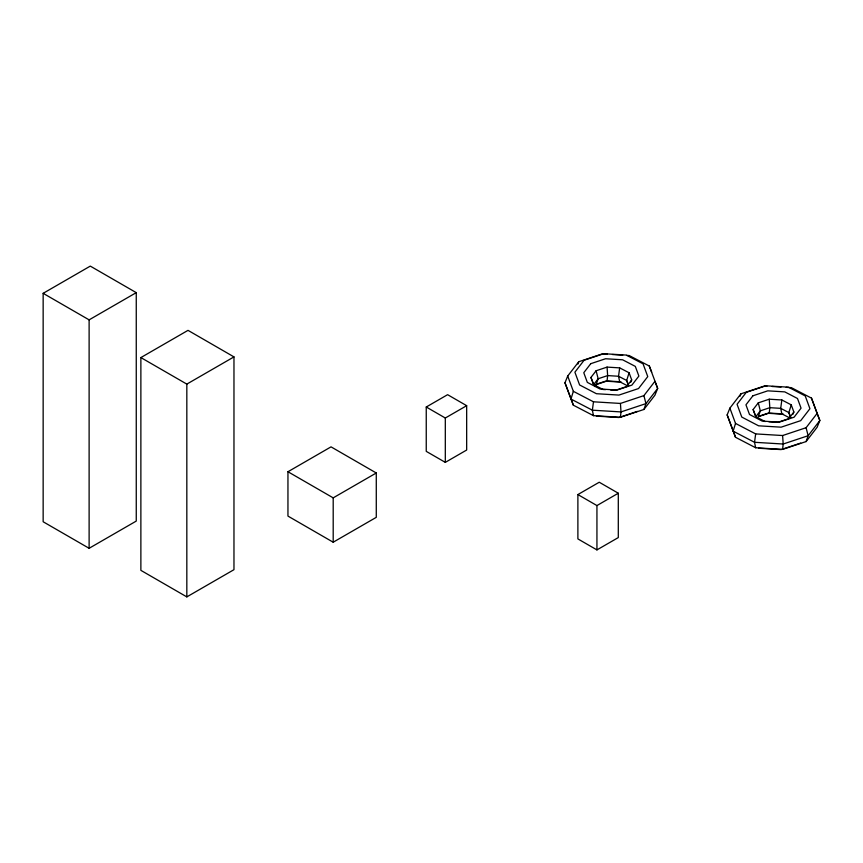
<?xml version="1.0" encoding="UTF-8"?>
<svg xmlns="http://www.w3.org/2000/svg" width="863" height="863" viewBox="0 0 863 863"><rect width="100%" height="100%" fill="white"/><g stroke="black" fill="none" stroke-linecap="round" stroke-linejoin="round"><path stroke-width="1.29" d="M594.629 386.527L596.106 384.618L607.067 380.961L607.638 375.588L607.067 367.109L619.666 367.875L629.073 372.762L631.705 379.914L630.788 382.169M620.432 417.293L621.004 411.921L620.432 403.442L643.906 395.621L654.931 381.327L657.682 388.426L654.931 395.189L643.906 409.472L620.432 417.293L593.485 415.664L573.345 405.189L564.974 382.784L567.714 376.02L578.749 361.737L602.212 353.916L607.347 354.218M769.246 399.202L758.275 402.859L760.325 410.853L758.275 416.721L769.246 413.064L769.818 407.692L769.246 399.202L781.835 399.968L791.242 404.866L793.874 412.018L792.957 414.272M766.959 386.171L764.391 386.009L740.918 393.83L729.893 408.123L727.153 414.887L735.524 437.293L755.654 447.757L782.612 449.396L783.183 444.024L782.612 435.535L806.085 427.714L817.11 413.431L811.479 398.123L791.339 387.649L786.204 387.336M567.714 376.02L573.345 391.327L593.485 401.802L592.363 410.184L593.485 415.664M619.666 367.875L618.544 376.257L619.666 381.726L627.897 386.009M729.893 408.123L735.524 423.431L755.654 433.906L754.532 442.288L755.654 447.757M781.835 399.968L780.713 408.35L781.835 413.83L790.066 418.113M573.345 391.327L570.961 399.051L592.363 410.184L621.004 411.921L645.956 403.614L657.682 388.426L649.3 366.02L629.17 355.545L626.603 355.394M629.073 372.762L626.678 380.486L628.501 385.437M735.524 423.431L733.129 431.155L754.532 442.288L783.183 444.024L808.135 435.718L819.85 420.518L811.479 398.123M791.242 404.866L788.858 412.59L790.681 417.541L788.858 412.59L780.713 408.35L769.818 407.692L760.325 410.853L755.869 416.635L753.129 409.537L758.275 402.859M577.93 364.078L578.749 361.737M596.106 384.618L598.156 378.76L596.106 370.756L607.067 367.109M643.906 409.472L645.956 403.614L643.906 395.621M740.098 396.182L740.918 393.83M782.612 449.396L806.085 441.576L808.135 435.718L806.085 427.714M605.513 389.634L602.989 389.483L593.582 384.585L590.95 377.433L596.106 370.756M631.705 379.914L626.549 386.592L615.578 390.249L610.551 389.936M793.874 412.018L788.717 418.695L777.757 422.341L768.944 421.813M806.085 441.576L817.11 427.282L819.85 420.518L817.11 413.431M43.15 293.323L90.291 266.106L136.257 292.643L136.257 521.079L89.116 548.296L43.15 521.759L43.15 293.323L89.116 319.86L136.257 292.643M140.874 357.573L188.015 330.356L233.97 356.894L233.97 569.677L186.829 596.894L140.874 570.357L140.874 357.573L186.829 384.111L233.97 356.894M287.951 471.737L331.036 446.861L376.279 472.989L376.279 517.336L333.194 542.212L287.951 516.085L287.951 471.737L333.194 497.865L376.279 472.989M426.246 407.012L447.606 394.682L466.667 405.686L466.667 450.033L445.308 462.363L426.246 451.36L426.246 407.012L445.308 418.016L466.667 405.686M577.886 494.564L599.246 482.234L618.296 493.226L618.296 537.573L596.937 549.904L577.886 538.911L577.886 494.564L596.937 505.567L618.296 493.226M594.445 384.876L605.567 381.166L621.284 382.126M637.315 411.381L618.933 417.509L596.419 416.139M759.095 416.149L767.746 413.269L783.464 414.229M800.713 443.075L781.112 449.601L758.599 448.231M612.482 354.531L622.752 355.157M772.094 386.484L781.08 387.023M607.067 380.961L619.666 381.726M593.485 401.802L620.432 403.442M769.246 413.064L781.835 413.83M755.654 433.906L782.612 435.535M765.168 421.576L755.761 416.689L753.129 409.537M649.3 366.02L651.694 372.158M628.588 385.394L626.678 380.486L618.544 376.257L607.638 375.588L598.156 378.76L593.69 384.531L590.95 377.433M727.153 414.887L735.524 437.293M564.974 382.784L573.345 405.189M596.937 505.567L596.937 549.904M445.308 418.016L445.308 462.363M333.194 497.865L333.194 542.212M186.829 384.111L186.829 596.894M89.116 319.86L89.116 548.296M584.111 360.238L574.898 372.18L579.602 384.963L596.419 393.711L618.933 395.081L638.544 388.544L647.757 376.602L643.054 363.819L626.236 355.071L603.712 353.711L584.111 360.238M590.745 363.69L583.776 372.719L587.325 382.385L600.055 389.008L617.077 390.044L631.91 385.103L638.879 376.063L635.319 366.397L622.601 359.785L605.567 358.749L590.745 363.69M746.279 392.341L737.067 404.283L741.77 417.066L758.599 425.815L781.112 427.174L800.713 420.648L809.926 408.706L805.222 395.923L788.404 387.174L765.891 385.804L746.279 392.341M752.914 395.783L745.945 404.823L749.505 414.488L762.223 421.101L779.257 422.136L794.089 417.196L801.058 408.167L797.498 398.501L784.769 391.878L767.746 390.842L752.914 395.783"/></g></svg>
